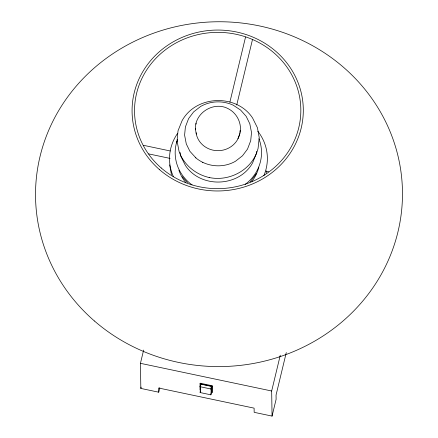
<?xml version="1.0" encoding="UTF-8"?>
<svg xmlns="http://www.w3.org/2000/svg" width="438" height="438" viewBox="0 0 438 438"><rect width="100%" height="100%" fill="white"/><g stroke="black" fill="none" stroke-linecap="round" stroke-linejoin="round"><path stroke-width="0.66" d="M195.447 129.714C194.165 113.212 213.58 100.899 228.089 108.635C237.314 113.19 242.663 124.534 239.581 134.433A22.141 20.805 -0.9 0 1 218.858 150.667A22.141 20.805 -0.9 0 1 196.848 136.087L195.447 129.714L195.545 128.662M195.983 124.206L196.082 123.188M256.69 151.345L256.504 153.262L252.622 162.821C239.257 187.283 200.642 188.69 185.383 165.422L180.752 156.191L180.062 152.397M266.195 173.065L266.446 170.929M159.821 387.674L158.726 392.202L140.833 388.429L140.439 363.326L143.631 350.061M140.833 388.429L141.145 387.132M229.89 102.092L245.548 37.049M236.723 105.027L252.545 39.321M200.204 383.228L200.166 390.061L200.204 383.228L212.134 385.741L212.096 392.579L212.134 385.741M200.046 386.705L200.67 384.126L211.406 386.387L211.499 392.245L210.875 394.824L200.139 392.558A30.578 2.458 -78.1 0 0 200.046 386.705L210.782 388.966A30.578 2.458 -78.1 0 1 210.875 394.824M200.139 392.558L200.451 391.271M210.782 388.966L211.406 386.387M158.726 392.202L158.66 388.019L254.1 408.145L254.166 412.328L272.064 416.1L271.669 391.003L280.293 355.185M286.288 352.557L276.049 395.092L276.115 399.275L272.064 416.1M176.235 143.199L177.702 139.47M237.927 138.671L239.964 133.481M250.093 181.984L256.602 173.317M209.112 177.505C229.78 181.989 252.901 169.375 258.07 148.394L259.23 137.636L257.413 127.699L252.584 117.997C236.586 93.601 196.087 95.068 182.071 120.724L178.031 130.77L177.045 140.817L179.06 151.449C183.73 164.71 195.523 174.423 209.112 177.505L209.287 177.521M143.549 145.334L170.294 150.979M265.904 171.138L268.582 171.701M148.679 153.897L170.075 158.408M140.439 363.326L271.669 391.003M200.067 383.787L211.997 386.305M195.479 157.598C206.462 167.009 222.991 168.52 235.491 161.244L242.493 155.78L247.508 149.106L250.706 140.724L251.511 132.544L249.802 123.751L246.172 116.349L240.621 110.086L233.219 105.191C222.887 100.351 210.547 100.811 200.626 106.45L193.618 111.904L188.608 118.572L185.394 126.949L184.595 135.128L186.287 143.927L189.922 151.334L195.917 157.894M202.57 162.295L202.876 162.503M182.181 176.607L187.541 182.651M258.973 138.769L259.564 139.974M169.659 164.896L171.455 174.746M200.67 384.126L200.686 385.424M240.123 130.376A22.141 20.805 -0.9 0 1 239.958 132.424M196.306 134.11A22.141 20.805 -0.9 0 1 196.06 132.763M259.586 140.571A43.181 40.575 -0.9 0 1 245.176 184.42M192.079 184.924A43.181 40.575 -0.9 0 1 176.235 143.795M176.394 143.155A43.181 40.575 -0.9 0 1 176.947 141.233M258.814 167.13A41.396 38.9 -0.9 0 1 251.845 181.524M185.761 182.547A41.396 38.9 -0.9 0 1 178.907 170.218M257.823 131.258A48.93 45.979 -0.9 0 1 263.829 175.704M173.426 176.711A48.93 45.979 -0.9 0 1 177.68 133.262M159.563 169.698A85.624 80.461 -0.9 0 0 301.196 128.12A85.624 80.461 -0.9 0 0 192.304 33.715A85.624 80.461 -0.9 0 0 159.563 169.698M94.444 320.999A183.478 172.413 -0.9 0 0 397.95 231.905A183.478 172.413 -0.9 0 0 164.606 29.603A183.478 172.413 -0.9 0 0 94.444 320.999M161.233 167.989A83.154 78.139 -0.9 0 0 298.787 127.611A83.154 78.139 -0.9 0 0 193.032 35.927A83.154 78.139 -0.9 0 0 161.233 167.989"/></g></svg>
